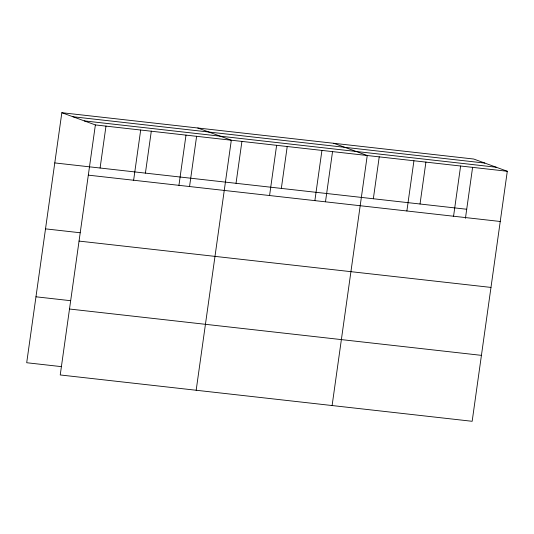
<?xml version="1.0" encoding="UTF-8"?>
<svg xmlns="http://www.w3.org/2000/svg" width="534" height="534" viewBox="0 0 534 534"><rect width="100%" height="100%" fill="white"/><g stroke="black" fill="none" stroke-linecap="round" stroke-linejoin="round"><path stroke-width="0.8" d="M61.837 112.707L95.372 124.929L60.235 374.961L472.163 421.293L507.3 171.267L473.765 159.039L61.837 112.707L26.7 362.733L61.303 366.624M100.092 168.016L105.992 126.037M133.627 180.245L140.682 130.029M145.408 173.116L151.309 131.13M178.937 185.345L185.999 135.122M189.557 186.453L196.619 136.23M196.172 390.247L231.309 140.222L197.774 127.993M236.028 183.309L241.929 141.323M269.563 195.537L276.619 145.321M281.338 188.409L287.239 146.423M314.873 200.63L321.935 150.414M325.493 201.745L332.555 151.523M332.108 405.54L367.245 155.514L333.71 143.286M373.339 198.755L379.24 156.769M406.875 210.983L413.93 160.761M420.024 204.008L425.925 162.022M453.56 216.23L460.615 166.014M465.434 218.326L472.61 167.275M72.904 116.739L484.832 163.077M84.305 120.898L496.233 167.229M95.372 124.929L507.3 171.267M54.782 162.923L466.709 209.255M88.317 175.145L500.245 221.483M45.517 228.859L80.113 232.751M79.052 241.088L490.973 287.419M35.965 296.797L70.568 300.689M69.5 309.019L481.428 355.357"/></g></svg>
